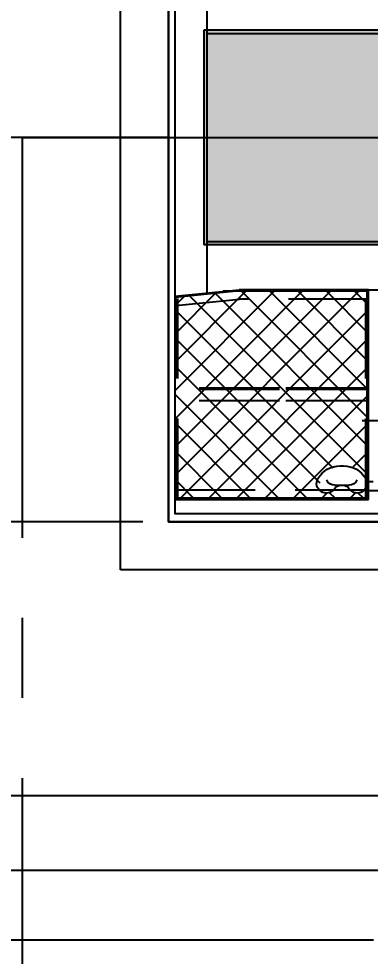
# Model space of a CAD drawing. Header units: millimetres. Extents: x -5 to 1510635, y -6 to 71285.
# Drawn here: x 255579 to 256678, y 31752 to 34680 of the extents above; entities that cross this region are included whole.
import ezdxf

# ---------------------------------------------------------------- set-up
doc = ezdxf.new("R2010")
doc.units = ezdxf.units.MM
doc.header["$LTSCALE"] = 1000
for name, pattern in [('CENTER', [2, 1.25, -0.25, 0.25, -0.25]), ('HIDDEN', [0.375, 0.25, -0.125]), ('S-BM G$0$HIDDEN', [9.524999999999999, 6.35, -3.175])]:
    doc.linetypes.add(name, pattern=pattern)
for name, color, linetype in [('1', 1, 'CENTER'), ('MP-1', 1, 'CENTER'), ('MP-2', 42, 'Continuous'), ('MP-3', 3, 'Continuous'), ('MP-4', 4, 'HIDDEN'), ('MP-8', 8, 'Continuous'), ('MP-R', 1, 'Continuous'), ('S-BM G$0$S-BEAM', 21, 'Continuous')]:
    doc.layers.add(name, color=color, linetype=linetype)
doc.dimstyles.new('MPS2', dxfattribs={"dimscale": 100, "dimtxt": 3, "dimasz": 3, "dimexe": 1, "dimexo": 1, "dimgap": 1, "dimtad": 1, "dimzin": 12, "dimdsep": 46, "dimtxsty": 'Standard', "dimcen": 1, "dimclrd": 1, "dimclre": 1, "dimclrt": 7, "dimazin": 2, "dimtfac": 1, "dimtmove": 0, "dimatfit": 3, "dimfxl": 1, "dimarcsym": 0})

# ---------------------------------------------------------------- blocks, each defined once
blk = doc.blocks.new('Centering Device')
at = {"layer": 'MP-2'}
h = blk.add_hatch(dxfattribs=at)
h.set_pattern_fill('AR-SAND', color=256, scale=30, style=0)
h.set_pattern_definition([(37.50000000000001, (0.0007579880793855409, -5837.346865273428), (-1.889800743288245, 57.80471307039476), [0, -45.6, 0, -51, 0, -48.75]), (7.499999999999999, (0.0007579880793855409, -5837.346865273428), (53.09330115803181, 84.66438195689221), [0, -24.6, 0, -41.1, 0, -15.75]), (327.5, (-36.89924201192116, -5837.346865273428), (93.42425585254486, 0.1697716061089283), [0, -15, 0, -54, 0, -70.5]), (317.5, (-36.89924201192116, -5837.346865273428), (90.18379813716881, 26.33026694802748), [0, -7.5, 0, -35.4, 0, -40.5])])
h.paths.add_polyline_path([(110.0000006227201, -864.9999999994341), (109.9999997045115, -1534.999999998413), (5210.000003041091, -1534.999999999549), (5209.999997396403, -864.9999999995196)])
at = {"layer": 'MP-R'}
h = blk.add_hatch(dxfattribs=at)
h.set_pattern_fill('ANSI37', color=256, scale=500, style=0)
h.set_pattern_definition([(45, (0, -2400), (-44.19417382415921, 44.19417382415922), []), (135, (0, -2400), (-44.19417382415922, -44.19417382415921), [])])
h.paths.add_polyline_path([(20.00002297752144, -704.9995454456528), (20.00002297752144, -74.99954544565298), (625.0008296215274, -74.99954544565298), (625.0008296214983, -719.9995454456528), (170.0000229774632, -719.9995454456528)])
edge = h.paths.add_edge_path(flags=16)
edge.add_arc((503.3982600684867, -119.9995386771789), 29.9999999999991, 35.68531961295835, 209.9999830117584)
edge.add_arc((546.6995392363351, -94.99955422863604), 80, 209.9999830117584, 269.9999995064121)
edge.add_arc((552.1322429952743, -84.99955427587156), 30, 215.6853196232827, 269.9999995064121)
edge.add_arc((541.2668466946816, -84.99956104437479), 30, 269.999992464447, 324.3146739683871)
edge.add_arc((590.0008296214983, -119.999545445653), 29.9999999999991, 330.0000107496812, 504.3146793122586)
edge.add_arc((546.6995504536208, -94.99956099713927), 80, 269.999992464447, 330.0000107496812)
at = {"layer": 'MP-1'}
for p, q in [((2664.999991259265, -96.99953036099214), (624.9999912592648, -96.99954737480039)), ((2684.999014190533, -314.999999816866), (604.9990141907656, -314.999999816866))]:
    blk.add_line(p, q, dxfattribs=at)
at = {"layer": 'MP-1', "color": 1, "linetype": 'Continuous'}
for p, q in [((1185.00064923197, -865.0000000001035), (109.9999974257844, -864.9999999994341)), ((109.9999997066516, -1535.000019714718), (110.000000633434, -865.0000197147472)), ((1185.000652035134, -1535.000000000103), (110.0000029143594, -1534.999999999434))]:
    blk.add_line(p, q, dxfattribs=at)
at = {"layer": 'MP-1', "color": 1, "linetype": 'CENTER'}
blk.add_line((-100, -1199.999999999349), (5420.000000000029, -1200.000000000012), dxfattribs=at)
at = {"layer": 'MP-2', "color": 1}
for centre, start, end in [((518.8980944557588, -144.9994282577991), 89.99999949640696, 149.9999964109695), ((563.6355952463528, -144.99942825777), 29.99999910299074, 89.99999780720245)]:
    blk.add_arc(centre, 30, start, end, dxfattribs=at)
at = {"layer": 'MP-3'}
for p, q in [((20.00002297752144, -69.99954544565298), (625.0008296214983, -69.99954544565298)), ((20.00002297752144, -74.99954544565298), (625.0008296214983, -74.99954544565298)), ((620.0008296214983, -69.99954544565298), (620.0008296214983, -724.999545445653)), ((625.0008296214983, -69.99954544565298), (625.0008296214983, -724.999545445653)), ((518.8980941949012, -114.9995679129079), (563.6355952463528, -114.9995608498739)), ((638.7499949489902, -124.9995305757202), (624.9999910340593, -124.9995306903893)), ((535.8341399441306, -174.9995677656425), (546.6995511492605, -174.9995609971393)), ((20.00002297752144, -704.999545445653), (220.0047557061131, -725.0000187185121)), ((119.9999961969625, -715.0000132580335), (120.0000041431813, -1684.999517193924)), ((625.0008296214983, -719.999545445653), (170.0000229775214, -719.999545445653)), ((219.9975198529028, -724.9997656236392), (2665.000654934109, -724.9997656236392)), ((625.0008296214983, -724.999545445653), (220.0000229775214, -724.999545445653)), ((220.004755706109, -725.0000187185119), (5099.995627191794, -724.9999804287211)), ((119.9999975076826, -875.0000211405438), (5199.99999748277, -874.9999796144418)), ((120.0000028324612, -1525.000021140515), (5200.000002959005, -1524.999979614471))]:
    blk.add_line(p, q, dxfattribs=at)
blk.add_lwpolyline([(5320.000000000029, -2400), (0, -2400), (0, 0), (5320.000000000029, 0), (5320.000000000029, -2400)], dxfattribs=at)
blk.add_lwpolyline([(20, -2374.999999999998), (5300, -2374.999999999998), (5300, -24.99999999999818), (20, -24.99999999999818)], close=True, dxfattribs=at)
for centre, radius, start, end in [((492.5328600806133, -119.9995454456821), 29.9999999999991, 35.68531961328024, 209.9999830113986), ((541.2668430074009, -84.99956104437479), 30, 215.6853196234494, 269.9999995064121), ((541.2668466946816, -84.99956104437479), 30, 269.999992464447, 324.3146739687053), ((590.0008296214983, -119.999545445653), 29.9999999999991, 330.0000107499117, 144.3146793129287), ((535.8341392484617, -94.99956099713927), 80, 209.9999830113986, 269.9999995064121), ((546.6995504536208, -94.99956099713927), 80, 269.999992464447, 330.0000107499117)]:
    blk.add_arc(centre, radius, start, end, dxfattribs=at)
at = {"layer": 'MP-4'}
for p, q in [((19.99999091316204, -72.9995305757202), (624.999990913162, -72.9995305757202)), ((25.99999091316204, -72.99953057572066), (25.99999091316204, -702.5845678893834)), ((28.99999091316204, -72.99953057572066), (28.99999091316203, -702.8845678893833)), ((615.9999909131622, -72.9995305757202), (615.999990913162, -721.9995305757204)), ((618.9999909131622, -72.9995305757202), (618.999990913162, -721.9995305757204)), ((19.99999091316204, -99.9995305757202), (624.999990913162, -99.9995305757202)), ((345.999990913162, -377.4995305757202), (28.99999091316204, -377.4995305757202)), ((615.999990913162, -377.4995305757202), (198.999990913162, -377.4995305757202)), ((345.999990913162, -413.4995305757202), (28.99999091316204, -413.4995305757202)), ((345.999990913162, -417.4995305757202), (28.99999091316204, -417.4995305757202)), ((615.999990913162, -413.4995305757202), (198.999990913162, -413.4995305757202)), ((615.999990913162, -417.4995305757202), (198.999990913162, -417.4995305757202)), ((19.99999091316204, -704.9995305757202), (22.98510248378807, -675.1484148694017)), ((20.29850207026539, -702.0144190050942), (220.1496177765839, -721.9995305757202)), ((22.98510248378807, -675.1484148694017), (221.4962595468569, -694.9995305757202)), ((624.999990913162, -694.9995305757202), (221.4962595468569, -694.9995305757202)), ((624.999990913162, -721.9995305757202), (220.1496177765839, -721.9995305757202))]:
    blk.add_line(p, q, dxfattribs=at)
blk = doc.blocks.new('*D193')
at = {"layer": 'DEFPOINTS', "color": 0, "linetype": 'ByBlock', "transparency": 16777216}
for p in [(256047.665250579, 35508.79177639436), (255332.0421839301, 33108.79177639436), (256047.665250578, 33108.79177639436)]:
    blk.add_point(p, dxfattribs=at)
at = {"layer": 'MP-8', "color": 1, "linetype": 'ByBlock', "lineweight": -2, "transparency": 16777216}
for p, q in [((255967.665250579, 35508.79177639436), (255252.0421839301, 35508.79177639436)), ((255332.0421839301, 35268.79177639436), (255332.0421839301, 33348.79177639436)), ((255967.665250578, 33108.79177639436), (255252.0421839301, 33108.79177639436))]:
    blk.add_line(p, q, dxfattribs=at)
at = {"layer": 'MP-8', "color": 1, "linetype": 'ByBlock', "transparency": 16777216}
for points in [[(255292.0421839301, 35268.79177639436), (255372.0421839301, 35268.79177639436), (255332.0421839301, 35508.79177639436)], [(255292.0421839301, 33348.79177639436), (255372.0421839301, 33348.79177639436), (255332.0421839301, 33108.79177639436)]]:
    blk.add_solid(points, dxfattribs=at)
at = {"layer": 'MP-8', "color": 7, "linetype": 'ByBlock', "transparency": 16777216, "insert": (255132.0421839301, 34308.7917763944), "char_height": 240, "attachment_point": 5, "rotation": 90}
blk.add_mtext('2400', dxfattribs=at)

msp = doc.modelspace()

# ---------------------------------------------------------------- linework, layer by layer
at = {"layer": '1'}
for q in [(255589.7446944398, 30482.07615624671), (269320.5053870166, 34308.79177639436)]:
    msp.add_line((255589.7446944398, 34308.79177639436), q, dxfattribs=at)
at = {"layer": 'MP-8'}
for p, q in [((255897.665250578, 32958.79177639438), (255897.6652505785, 35658.79177639436)), ((256047.665250578, 33108.79177639436), (256047.665250578, 35508.79177639436)), ((261367.665250579, 33108.79177639436), (256047.6652505785, 33108.79177639436)), ((261517.665250578, 32958.79177639436), (255897.6652505785, 32958.79177639436))]:
    msp.add_line(p, q, dxfattribs=at)
at = {"layer": 'MP-8', "color": 3, "linetype": 'HIDDEN', "ltscale": 2000}
msp.add_line((256047.665250578, 34308.79177639371), (247451.5175898205, 34308.79177639371), dxfattribs=at)
at = {"layer": 'S-BM G$0$S-BEAM'}
for p, q in [((254685.6652505668, 32254.01128530921, -3.871250258991882e-09), (261547.6652505785, 32253.9961507991, -2.237654083375883e-08)), ((255237.665250578, 32020.98783840219, -4.235952312949463e-09), (258142.665250579, 32020.98087077108, -7.202270000933768e-09))]:
    msp.add_line(p, q, dxfattribs=at)
at = {"layer": 'S-BM G$0$S-BEAM', "linetype": 'S-BM G$0$HIDDEN'}
msp.add_line((255287.6652505785, 31803.99615078268, -1.346086548495719e-08), (256687.7563217017, 31803.99615078271, -1.295352969986685e-08), dxfattribs=at)

# ---------------------------------------------------------------- block references
at = {"xscale": -1, "rotation": 180}
msp.add_blockref('Centering Device', (256047.665250579, 33108.79177639436), dxfattribs=at)

# ---------------------------------------------------------------- dimensions: what is measured, and where the dimension line sits
at = {"layer": 'MP-8', "linetype": 'ByBlock'}
dim = msp.add_linear_dim(base=(255332.0421839301, 33108.79177639436), p1=(256047.665250579, 35508.79177639436), p2=(256047.665250578, 33108.79177639436), angle=90, dimstyle='MPS2', override={"dimscale": 80, "dimdec": 0}, dxfattribs=at)
dim.commit()
dim.dimension.update_dxf_attribs({"geometry": '*D193', "text_midpoint": (255132.0421839301, 34308.7917763944)})

doc.saveas('drawing.dxf')
